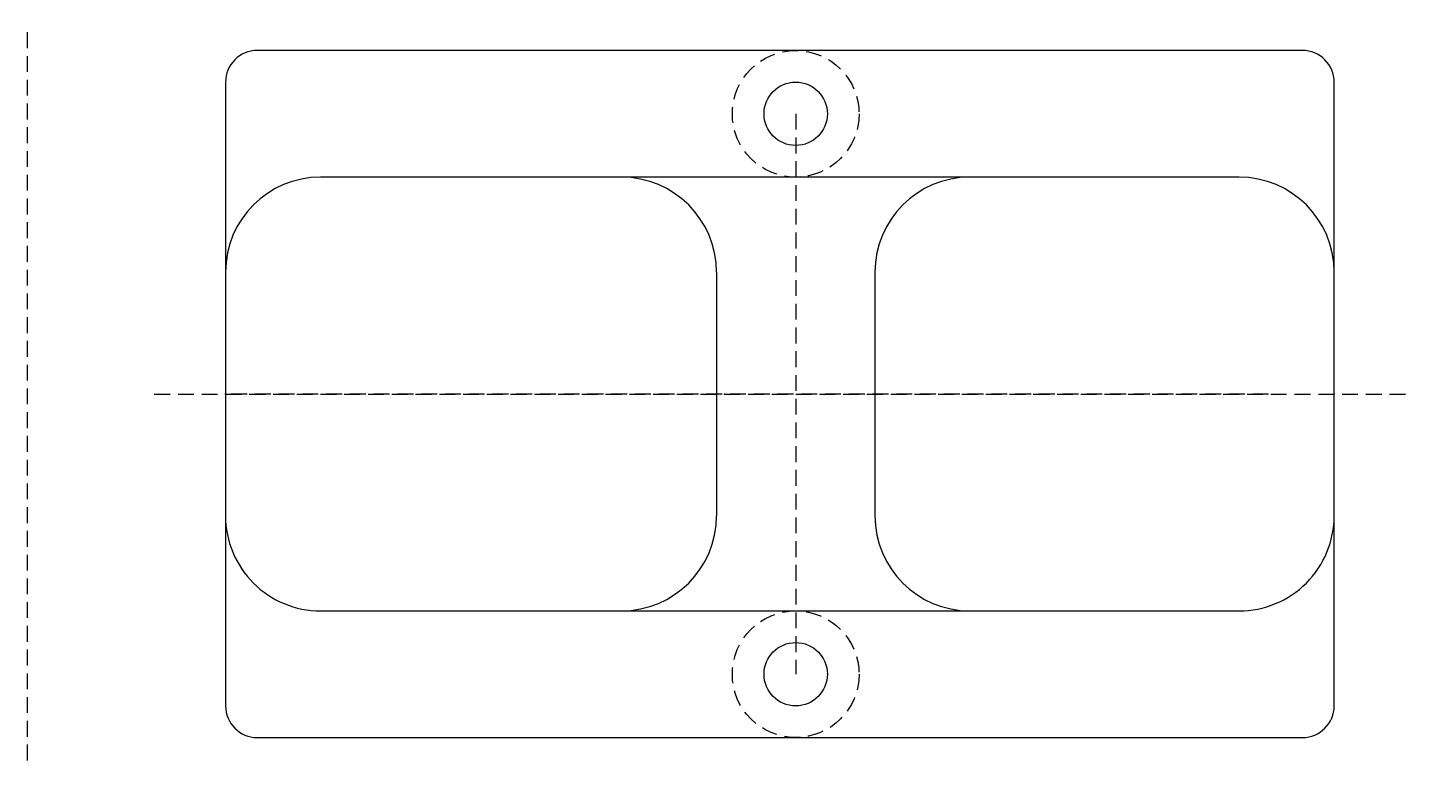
# Model space of a CAD drawing. Header units: millimetres. Extents: x 10 to 53.5, y -11.6 to 11.6.
import ezdxf

# ---------------------------------------------------------------- set-up
doc = ezdxf.new("R2010")
doc.units = ezdxf.units.MM
doc.linetypes.add('DASHED', pattern=[0.75, 0.5, -0.25])
doc.layers.get('0').update_dxf_attribs({"linetype": 'CONTINUOUS'})

msp = doc.modelspace()

# ---------------------------------------------------------------- linework, layer by layer
at = {"linetype": 'DASHED'}
for p, q in [((10, -11.575), (10, 11.575)), ((34.25, 8.85), (34.25, -8.85)), ((14, 0), (53.5, 0)), ((49.179, 0), (16.25, 0))]:
    msp.add_line(p, q, dxfattribs=at)
for p, q in [((48.25, 6.85), (19.25, 6.85)), ((31.75, 3.85), (31.75, -3.85)), ((36.75, 3.85), (36.75, -3.85)), ((16.25, -3.85), (16.25, -9.85)), ((51.25, -9.85), (51.25, -3.85)), ((17.25, -10.85), (50.25, -10.85))]:
    msp.add_line(p, q)
msp.add_lwpolyline([(19.25, -6.85), (48.25, -6.85, 0.414214), (51.25, -3.85), (51.25, 3.85), (51.25, 9.85, 0.414214), (50.25, 10.85), (17.25, 10.85, 0.414214), (16.25, 9.85), (16.25, 3.85), (16.25, -3.85, 0.414214)], format="xyb", close=True)
for centre in [(34.25, 8.85), (34.25, -8.85)]:
    msp.add_circle(centre, 2, dxfattribs=at)
for centre in [(34.25, 8.85), (34.25, -8.85)]:
    msp.add_circle(centre, 1)
for centre, radius, start, end in [((19.25, 3.85), 3, 90, 180), ((28.75, 3.85), 3, 0, 90), ((39.75, 3.85), 3, 90, 180), ((48.25, 3.85), 3, 0, 90), ((28.75, -3.85), 3, 270, 360), ((39.75, -3.85), 3, 180, 270), ((17.25, -9.85), 1, 180, 270), ((50.25, -9.85), 1, 270, 360)]:
    msp.add_arc(centre, radius, start, end)
for p in [(16.25, 0), (32, 0), (32, 0), (32, 0), (51.25, 0)]:
    msp.add_point(p)

doc.saveas('drawing.dxf')
